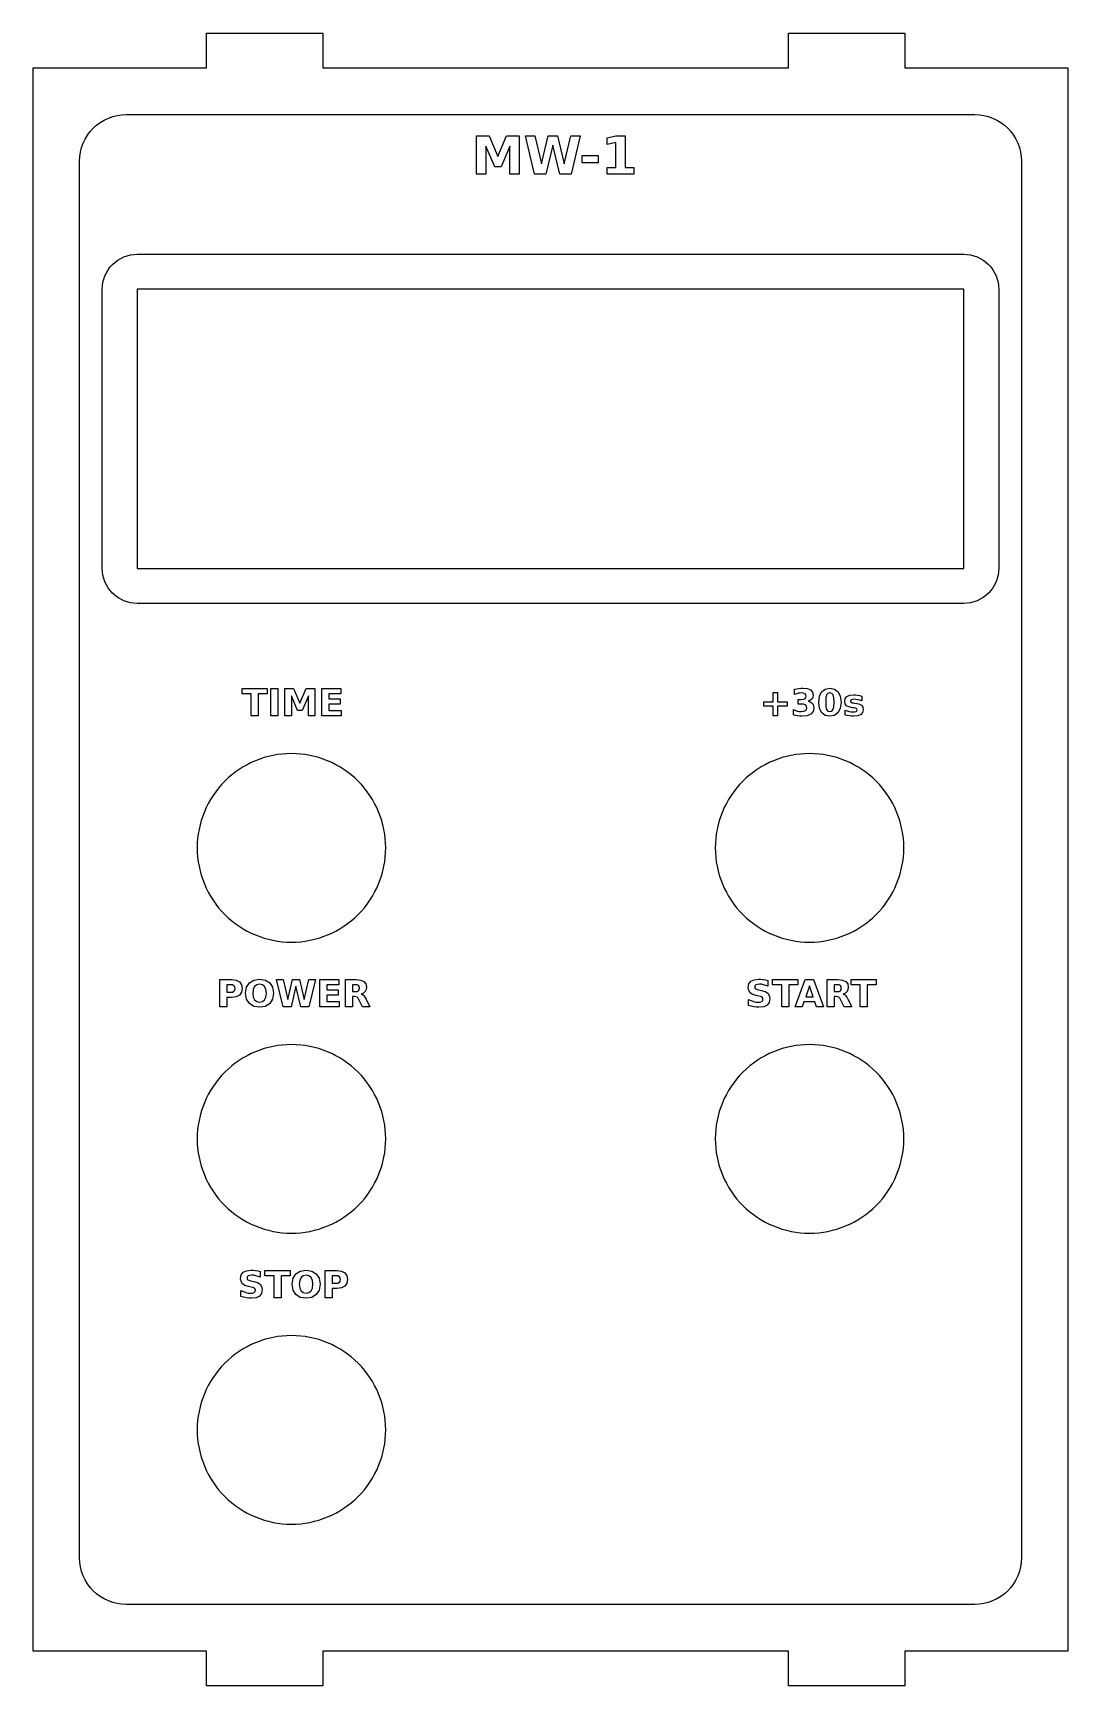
# Model space of a CAD drawing. Header units: millimetres. Extents: x 0 to 89, y 0 to 142.
import ezdxf

# ---------------------------------------------------------------- set-up
doc = ezdxf.new("R2010")
doc.units = ezdxf.units.MM
doc.layers.add('CUT', color=1, linetype='Continuous')
doc.layers.add('ENGRAVE', color=5, linetype='Continuous')

msp = doc.modelspace()

# ---------------------------------------------------------------- linework, layer by layer
at = {"layer": 'CUT'}
for points in [[(0, 3), (0, 139), (14.9, 139), (14.9, 142), (24.9, 142), (24.9, 139), (64.9, 139), (64.9, 142), (74.9, 142), (74.9, 139), (88.9, 139), (88.9, 3), (74.9, 3), (74.9, 0), (64.9, 0), (64.9, 3), (24.9, 3), (24.9, 0), (14.9, 0), (14.9, 3), (0, 3)], [(8.95, 120), (8.95, 96), (79.95, 96), (79.95, 120), (8.95, 120)], [(30.2902, 71.6026), (30.3, 72), (30.2902, 72.3974), (30.261, 72.7939), (30.2123, 73.1885), (30.1444, 73.5802), (30.0573, 73.9681), (29.9512, 74.3513), (29.8265, 74.7288), (29.6834, 75.0997), (29.5223, 75.4632), (29.3436, 75.8183), (29.1476, 76.1642), (28.9349, 76.5001), (28.706, 76.8252), (28.4614, 77.1386), (28.2017, 77.4396), (27.9276, 77.7276), (27.6396, 78.0017), (27.3386, 78.2614), (27.0252, 78.506), (26.7001, 78.7349), (26.3642, 78.9476), (26.0183, 79.1436), (25.6632, 79.3223), (25.2997, 79.4834), (24.9288, 79.6265), (24.5513, 79.7512), (24.1681, 79.8573), (23.7802, 79.9444), (23.3885, 80.0123), (22.9939, 80.061), (22.5974, 80.0902), (22.2, 80.1), (21.8026, 80.0902), (21.4061, 80.061), (21.0115, 80.0123), (20.6198, 79.9444), (20.2319, 79.8573), (19.8487, 79.7512), (19.4712, 79.6265), (19.1003, 79.4834), (18.7368, 79.3223), (18.3817, 79.1436), (18.0358, 78.9476), (17.6999, 78.7349), (17.3748, 78.506), (17.0614, 78.2614), (16.7604, 78.0017), (16.4724, 77.7276), (16.1983, 77.4396), (15.9386, 77.1386), (15.694, 76.8252), (15.4651, 76.5001), (15.2524, 76.1642), (15.0564, 75.8183), (14.8777, 75.4632), (14.7166, 75.0997), (14.5735, 74.7288), (14.4488, 74.3513), (14.3427, 73.9681), (14.2556, 73.5802), (14.1877, 73.1885), (14.139, 72.7939), (14.1098, 72.3974), (14.1, 72), (14.1098, 71.6026), (14.139, 71.2061), (14.1877, 70.8115), (14.2556, 70.4198), (14.3427, 70.0319), (14.4488, 69.6487), (14.5735, 69.2712), (14.7166, 68.9003), (14.8777, 68.5368), (15.0564, 68.1817), (15.2524, 67.8358), (15.4651, 67.4999), (15.694, 67.1748), (15.9386, 66.8614), (16.1983, 66.5604), (16.4724, 66.2724), (16.7604, 65.9983), (17.0614, 65.7386), (17.3748, 65.494), (17.6999, 65.2651), (18.0358, 65.0524), (18.3817, 64.8564), (18.7368, 64.6777), (19.1003, 64.5166), (19.4712, 64.3735), (19.8487, 64.2488), (20.2319, 64.1427), (20.6198, 64.0556), (21.0115, 63.9877), (21.4061, 63.939), (21.8026, 63.9098), (22.2, 63.9), (22.5974, 63.9098), (22.9939, 63.939), (23.3885, 63.9877), (23.7802, 64.0556), (24.1681, 64.1427), (24.5513, 64.2488), (24.9288, 64.3735), (25.2997, 64.5166), (25.6632, 64.6777), (26.0183, 64.8564), (26.3642, 65.0524), (26.7001, 65.2651), (27.0252, 65.494), (27.3386, 65.7386), (27.6396, 65.9983), (27.9276, 66.2724), (28.2017, 66.5604), (28.4614, 66.8614), (28.706, 67.1748), (28.9349, 67.4999), (29.1476, 67.8358), (29.3436, 68.1817), (29.5223, 68.5368), (29.6834, 68.9003), (29.8265, 69.2712), (29.9512, 69.6487), (30.0573, 70.0319), (30.1444, 70.4198), (30.2123, 70.8115), (30.261, 71.2061), (30.2902, 71.6026)], [(74.761, 71.2061), (74.7902, 71.6026), (74.8, 72), (74.7902, 72.3974), (74.761, 72.7939), (74.7123, 73.1885), (74.6444, 73.5802), (74.5573, 73.9681), (74.4512, 74.3513), (74.3265, 74.7288), (74.1834, 75.0997), (74.0223, 75.4632), (73.8436, 75.8183), (73.6476, 76.1642), (73.4349, 76.5001), (73.206, 76.8252), (72.9614, 77.1386), (72.7017, 77.4396), (72.4276, 77.7276), (72.1396, 78.0017), (71.8386, 78.2614), (71.5252, 78.506), (71.2001, 78.7349), (70.8642, 78.9476), (70.5183, 79.1436), (70.1632, 79.3223), (69.7997, 79.4834), (69.4288, 79.6265), (69.0513, 79.7512), (68.6681, 79.8573), (68.2802, 79.9444), (67.8885, 80.0123), (67.4939, 80.061), (67.0974, 80.0902), (66.7, 80.1), (66.3026, 80.0902), (65.9061, 80.061), (65.5115, 80.0123), (65.1198, 79.9444), (64.7319, 79.8573), (64.3487, 79.7512), (63.9712, 79.6265), (63.6003, 79.4834), (63.2368, 79.3223), (62.8817, 79.1436), (62.5358, 78.9476), (62.1999, 78.7349), (61.8748, 78.506), (61.5614, 78.2614), (61.2604, 78.0017), (60.9724, 77.7276), (60.6983, 77.4396), (60.4386, 77.1386), (60.194, 76.8252), (59.9651, 76.5001), (59.7524, 76.1642), (59.5564, 75.8183), (59.3777, 75.4632), (59.2166, 75.0997), (59.0735, 74.7288), (58.9488, 74.3513), (58.8427, 73.9681), (58.7556, 73.5802), (58.6877, 73.1885), (58.639, 72.7939), (58.6098, 72.3974), (58.6, 72), (58.6098, 71.6026), (58.639, 71.2061), (58.6877, 70.8115), (58.7556, 70.4198), (58.8427, 70.0319), (58.9488, 69.6487), (59.0735, 69.2712), (59.2166, 68.9003), (59.3777, 68.5368), (59.5564, 68.1817), (59.7524, 67.8358), (59.9651, 67.4999), (60.194, 67.1748), (60.4386, 66.8614), (60.6983, 66.5604), (60.9724, 66.2724), (61.2604, 65.9983), (61.5614, 65.7386), (61.8748, 65.494), (62.1999, 65.2651), (62.5358, 65.0524), (62.8817, 64.8564), (63.2368, 64.6777), (63.6003, 64.5166), (63.9712, 64.3735), (64.3487, 64.2488), (64.7319, 64.1427), (65.1198, 64.0556), (65.5115, 63.9877), (65.9061, 63.939), (66.3026, 63.9098), (66.7, 63.9), (67.0974, 63.9098), (67.4939, 63.939), (67.8885, 63.9877), (68.2802, 64.0556), (68.6681, 64.1427), (69.0513, 64.2488), (69.4288, 64.3735), (69.7997, 64.5166), (70.1632, 64.6777), (70.5183, 64.8564), (70.8642, 65.0524), (71.2001, 65.2651), (71.5252, 65.494), (71.8386, 65.7386), (72.1396, 65.9983), (72.4276, 66.2724), (72.7017, 66.5604), (72.9614, 66.8614), (73.206, 67.1748), (73.4349, 67.4999), (73.6476, 67.8358), (73.8436, 68.1817), (74.0223, 68.5368), (74.1834, 68.9003), (74.3265, 69.2712), (74.4512, 69.6487), (74.5573, 70.0319), (74.6444, 70.4198), (74.7123, 70.8115), (74.761, 71.2061)], [(30.261, 46.2061), (30.2902, 46.6026), (30.3, 47), (30.2902, 47.3974), (30.261, 47.7939), (30.2123, 48.1885), (30.1444, 48.5802), (30.0573, 48.9681), (29.9512, 49.3513), (29.8265, 49.7288), (29.6834, 50.0997), (29.5223, 50.4632), (29.3436, 50.8183), (29.1476, 51.1642), (28.9349, 51.5001), (28.706, 51.8252), (28.4614, 52.1386), (28.2017, 52.4396), (27.9276, 52.7276), (27.6396, 53.0017), (27.3386, 53.2614), (27.0252, 53.506), (26.7001, 53.7349), (26.3642, 53.9476), (26.0183, 54.1436), (25.6632, 54.3223), (25.2997, 54.4834), (24.9288, 54.6265), (24.5513, 54.7512), (24.1681, 54.8573), (23.7802, 54.9444), (23.3885, 55.0123), (22.9939, 55.061), (22.5974, 55.0902), (22.2, 55.1), (21.8026, 55.0902), (21.4061, 55.061), (21.0115, 55.0123), (20.6198, 54.9444), (20.2319, 54.8573), (19.8487, 54.7512), (19.4712, 54.6265), (19.1003, 54.4834), (18.7368, 54.3223), (18.3817, 54.1436), (18.0358, 53.9476), (17.6999, 53.7349), (17.3748, 53.506), (17.0614, 53.2614), (16.7604, 53.0017), (16.4724, 52.7276), (16.1983, 52.4396), (15.9386, 52.1386), (15.694, 51.8252), (15.4651, 51.5001), (15.2524, 51.1642), (15.0564, 50.8183), (14.8777, 50.4632), (14.7166, 50.0997), (14.5735, 49.7288), (14.4488, 49.3513), (14.3427, 48.9681), (14.2556, 48.5802), (14.1877, 48.1885), (14.139, 47.7939), (14.1098, 47.3974), (14.1, 47), (14.1098, 46.6026), (14.139, 46.2061), (14.1877, 45.8115), (14.2556, 45.4198), (14.3427, 45.0319), (14.4488, 44.6487), (14.5735, 44.2712), (14.7166, 43.9003), (14.8777, 43.5368), (15.0564, 43.1817), (15.2524, 42.8358), (15.4651, 42.4999), (15.694, 42.1748), (15.9386, 41.8614), (16.1983, 41.5604), (16.4724, 41.2724), (16.7604, 40.9983), (17.0614, 40.7386), (17.3748, 40.494), (17.6999, 40.2651), (18.0358, 40.0524), (18.3817, 39.8564), (18.7368, 39.6777), (19.1003, 39.5166), (19.4712, 39.3735), (19.8487, 39.2488), (20.2319, 39.1427), (20.6198, 39.0556), (21.0115, 38.9877), (21.4061, 38.939), (21.8026, 38.9098), (22.2, 38.9), (22.5974, 38.9098), (22.9939, 38.939), (23.3885, 38.9877), (23.7802, 39.0556), (24.1681, 39.1427), (24.5513, 39.2488), (24.9288, 39.3735), (25.2997, 39.5166), (25.6632, 39.6777), (26.0183, 39.8564), (26.3642, 40.0524), (26.7001, 40.2651), (27.0252, 40.494), (27.3386, 40.7386), (27.6396, 40.9983), (27.9276, 41.2724), (28.2017, 41.5604), (28.4614, 41.8614), (28.706, 42.1748), (28.9349, 42.4999), (29.1476, 42.8358), (29.3436, 43.1817), (29.5223, 43.5368), (29.6834, 43.9003), (29.8265, 44.2712), (29.9512, 44.6487), (30.0573, 45.0319), (30.1444, 45.4198), (30.2123, 45.8115), (30.261, 46.2061)], [(74.761, 46.2061), (74.7902, 46.6026), (74.8, 47), (74.7902, 47.3974), (74.761, 47.7939), (74.7123, 48.1885), (74.6444, 48.5802), (74.5573, 48.9681), (74.4512, 49.3513), (74.3265, 49.7288), (74.1834, 50.0997), (74.0223, 50.4632), (73.8436, 50.8183), (73.6476, 51.1642), (73.4349, 51.5001), (73.206, 51.8252), (72.9614, 52.1386), (72.7017, 52.4396), (72.4276, 52.7276), (72.1396, 53.0017), (71.8386, 53.2614), (71.5252, 53.506), (71.2001, 53.7349), (70.8642, 53.9476), (70.5183, 54.1436), (70.1632, 54.3223), (69.7997, 54.4834), (69.4288, 54.6265), (69.0513, 54.7512), (68.6681, 54.8573), (68.2802, 54.9444), (67.8885, 55.0123), (67.4939, 55.061), (67.0974, 55.0902), (66.7, 55.1), (66.3026, 55.0902), (65.9061, 55.061), (65.5115, 55.0123), (65.1198, 54.9444), (64.7319, 54.8573), (64.3487, 54.7512), (63.9712, 54.6265), (63.6003, 54.4834), (63.2368, 54.3223), (62.8817, 54.1436), (62.5358, 53.9476), (62.1999, 53.7349), (61.8748, 53.506), (61.5614, 53.2614), (61.2604, 53.0017), (60.9724, 52.7276), (60.6983, 52.4396), (60.4386, 52.1386), (60.194, 51.8252), (59.9651, 51.5001), (59.7524, 51.1642), (59.5564, 50.8183), (59.3777, 50.4632), (59.2166, 50.0997), (59.0735, 49.7288), (58.9488, 49.3513), (58.8427, 48.9681), (58.7556, 48.5802), (58.6877, 48.1885), (58.639, 47.7939), (58.6098, 47.3974), (58.6, 47), (58.6098, 46.6026), (58.639, 46.2061), (58.6877, 45.8115), (58.7556, 45.4198), (58.8427, 45.0319), (58.9488, 44.6487), (59.0735, 44.2712), (59.2166, 43.9003), (59.3777, 43.5368), (59.5564, 43.1817), (59.7524, 42.8358), (59.9651, 42.4999), (60.194, 42.1748), (60.4386, 41.8614), (60.6983, 41.5604), (60.9724, 41.2724), (61.2604, 40.9983), (61.5614, 40.7386), (61.8748, 40.494), (62.1999, 40.2651), (62.5358, 40.0524), (62.8817, 39.8564), (63.2368, 39.6777), (63.6003, 39.5166), (63.9712, 39.3735), (64.3487, 39.2488), (64.7319, 39.1427), (65.1198, 39.0556), (65.5115, 38.9877), (65.9061, 38.939), (66.3026, 38.9098), (66.7, 38.9), (67.0974, 38.9098), (67.4939, 38.939), (67.8885, 38.9877), (68.2802, 39.0556), (68.6681, 39.1427), (69.0513, 39.2488), (69.4288, 39.3735), (69.7997, 39.5166), (70.1632, 39.6777), (70.5183, 39.8564), (70.8642, 40.0524), (71.2001, 40.2651), (71.5252, 40.494), (71.8386, 40.7386), (72.1396, 40.9983), (72.4276, 41.2724), (72.7017, 41.5604), (72.9614, 41.8614), (73.206, 42.1748), (73.4349, 42.4999), (73.6476, 42.8358), (73.8436, 43.1817), (74.0223, 43.5368), (74.1834, 43.9003), (74.3265, 44.2712), (74.4512, 44.6487), (74.5573, 45.0319), (74.6444, 45.4198), (74.7123, 45.8115), (74.761, 46.2061)], [(30.2902, 21.6026), (30.3, 22), (30.2902, 22.3974), (30.261, 22.7939), (30.2123, 23.1885), (30.1444, 23.5802), (30.0573, 23.9681), (29.9512, 24.3513), (29.8265, 24.7288), (29.6834, 25.0997), (29.5223, 25.4632), (29.3436, 25.8183), (29.1476, 26.1642), (28.9349, 26.5001), (28.706, 26.8252), (28.4614, 27.1386), (28.2017, 27.4396), (27.9276, 27.7276), (27.6396, 28.0017), (27.3386, 28.2614), (27.0252, 28.506), (26.7001, 28.7349), (26.3642, 28.9476), (26.0183, 29.1436), (25.6632, 29.3223), (25.2997, 29.4834), (24.9288, 29.6265), (24.5513, 29.7512), (24.1681, 29.8573), (23.7802, 29.9444), (23.3885, 30.0123), (22.9939, 30.061), (22.5974, 30.0902), (22.2, 30.1), (21.8026, 30.0902), (21.4061, 30.061), (21.0115, 30.0123), (20.6198, 29.9444), (20.2319, 29.8573), (19.8487, 29.7512), (19.4712, 29.6265), (19.1003, 29.4834), (18.7368, 29.3223), (18.3817, 29.1436), (18.0358, 28.9476), (17.6999, 28.7349), (17.3748, 28.506), (17.0614, 28.2614), (16.7604, 28.0017), (16.4724, 27.7276), (16.1983, 27.4396), (15.9386, 27.1386), (15.694, 26.8252), (15.4651, 26.5001), (15.2524, 26.1642), (15.0564, 25.8183), (14.8777, 25.4632), (14.7166, 25.0997), (14.5735, 24.7288), (14.4488, 24.3513), (14.3427, 23.9681), (14.2556, 23.5802), (14.1877, 23.1885), (14.139, 22.7939), (14.1098, 22.3974), (14.1, 22), (14.1098, 21.6026), (14.139, 21.2061), (14.1877, 20.8115), (14.2556, 20.4198), (14.3427, 20.0319), (14.4488, 19.6487), (14.5735, 19.2712), (14.7166, 18.9003), (14.8777, 18.5368), (15.0564, 18.1817), (15.2524, 17.8358), (15.4651, 17.4999), (15.694, 17.1748), (15.9386, 16.8614), (16.1983, 16.5604), (16.4724, 16.2724), (16.7604, 15.9983), (17.0614, 15.7386), (17.3748, 15.494), (17.6999, 15.2651), (18.0358, 15.0524), (18.3817, 14.8564), (18.7368, 14.6777), (19.1003, 14.5166), (19.4712, 14.3735), (19.8487, 14.2488), (20.2319, 14.1427), (20.6198, 14.0556), (21.0115, 13.9877), (21.4061, 13.939), (21.8026, 13.9098), (22.2, 13.9), (22.5974, 13.9098), (22.9939, 13.939), (23.3885, 13.9877), (23.7802, 14.0556), (24.1681, 14.1427), (24.5513, 14.2488), (24.9288, 14.3735), (25.2997, 14.5166), (25.6632, 14.6777), (26.0183, 14.8564), (26.3642, 15.0524), (26.7001, 15.2651), (27.0252, 15.494), (27.3386, 15.7386), (27.6396, 15.9983), (27.9276, 16.2724), (28.2017, 16.5604), (28.4614, 16.8614), (28.706, 17.1748), (28.9349, 17.4999), (29.1476, 17.8358), (29.3436, 18.1817), (29.5223, 18.5368), (29.6834, 18.9003), (29.8265, 19.2712), (29.9512, 19.6487), (30.0573, 20.0319), (30.1444, 20.4198), (30.2123, 20.8115), (30.261, 21.2061), (30.2902, 21.6026)]]:
    msp.add_lwpolyline(points, close=True, dxfattribs=at)
at = {"layer": 'ENGRAVE'}
for points in [[(80.9, 7), (8, 7), (7.6079, 7.0193), (7.2196, 7.0769), (6.8389, 7.1722), (6.4693, 7.3045), (6.1144, 7.4723), (5.7777, 7.6741), (5.4624, 7.908), (5.1716, 8.1716), (4.908, 8.4624), (4.6741, 8.7777), (4.4723, 9.1144), (4.3045, 9.4693), (4.1722, 9.8389), (4.0769, 10.2196), (4.0193, 10.6079), (4, 11), (4, 131), (4.0193, 131.3921), (4.0769, 131.7804), (4.1722, 132.1611), (4.3045, 132.5307), (4.4723, 132.8856), (4.6741, 133.2223), (4.908, 133.5376), (5.1716, 133.8284), (5.4624, 134.092), (5.7777, 134.3259), (6.1144, 134.5277), (6.4693, 134.6955), (6.8389, 134.8278), (7.2196, 134.9231), (7.6079, 134.9807), (8, 135), (80.9, 135), (81.2921, 134.9807), (81.6804, 134.9231), (82.0611, 134.8278), (82.4307, 134.6955), (82.7856, 134.5277), (83.1223, 134.3259), (83.4376, 134.092), (83.7284, 133.8284), (83.992, 133.5376), (84.2259, 133.2223), (84.4277, 132.8856), (84.5955, 132.5307), (84.7278, 132.1611), (84.8231, 131.7804), (84.8807, 131.3921), (84.9, 131), (84.9, 11), (84.8807, 10.6079), (84.8231, 10.2196), (84.7278, 9.8389), (84.5955, 9.4693), (84.4277, 9.1144), (84.2259, 8.7777), (83.992, 8.4624), (83.7284, 8.1716), (83.4376, 7.908), (83.1223, 7.6741), (82.7856, 7.4723), (82.4307, 7.3045), (82.0611, 7.1722), (81.6804, 7.0769), (81.2921, 7.0193), (80.9, 7)], [(38.1057, 133.1608), (39.1822, 133.1608), (39.9289, 131.4051), (40.6805, 133.1608), (41.7549, 133.1608), (41.7549, 129.88), (40.9555, 129.88), (40.9555, 132.2798), (40.1996, 130.5107), (39.6631, 130.5107), (38.9073, 132.2798), (38.9073, 129.88), (38.1057, 129.88), (38.1057, 133.1608)], [(42.3048, 133.1608), (43.1155, 133.1608), (43.6822, 130.7765), (44.2447, 133.1608), (45.0596, 133.1608), (45.6221, 130.7765), (46.1895, 133.1608), (46.9932, 133.1608), (46.2198, 129.88), (45.2445, 129.88), (44.649, 132.374), (44.0605, 129.88), (43.0845, 129.88), (42.3048, 133.1608)], [(49.3269, 130.4643), (50.0743, 130.4643), (50.0743, 132.5849), (49.3072, 132.4267), (49.3072, 133.0026), (50.0694, 133.1608), (50.8738, 133.1608), (50.8738, 130.4643), (51.6212, 130.4643), (51.6212, 129.88), (49.3269, 129.88), (49.3269, 130.4643)], [(47.176, 131.4951), (48.5555, 131.4951), (48.5555, 130.8559), (47.176, 130.8559), (47.176, 131.4951)], [(79.95, 93), (8.95, 93), (8.6559, 93.0144), (8.3647, 93.0576), (8.0791, 93.1292), (7.8019, 93.2284), (7.5358, 93.3542), (7.2833, 93.5056), (7.0468, 93.681), (6.8287, 93.8787), (6.631, 94.0968), (6.4556, 94.3333), (6.3042, 94.5858), (6.1784, 94.8519), (6.0792, 95.1291), (6.0076, 95.4147), (5.9644, 95.7059), (5.95, 96), (5.95, 120), (5.9644, 120.2941), (6.0076, 120.5853), (6.0792, 120.8709), (6.1784, 121.1481), (6.3042, 121.4142), (6.4556, 121.6667), (6.631, 121.9032), (6.8287, 122.1213), (7.0468, 122.319), (7.2833, 122.4944), (7.5358, 122.6458), (7.8019, 122.7716), (8.0791, 122.8708), (8.3647, 122.9424), (8.6559, 122.9856), (8.95, 123), (79.95, 123), (80.2441, 122.9856), (80.5353, 122.9424), (80.8209, 122.8708), (81.0981, 122.7716), (81.3642, 122.6458), (81.6167, 122.4944), (81.8532, 122.319), (82.0713, 122.1213), (82.269, 121.9032), (82.4444, 121.6667), (82.5958, 121.4142), (82.7216, 121.1481), (82.8208, 120.8709), (82.8924, 120.5853), (82.9356, 120.2941), (82.95, 120), (82.95, 96), (82.9356, 95.7059), (82.8924, 95.4147), (82.8208, 95.1291), (82.7216, 94.8519), (82.5958, 94.5858), (82.4444, 94.3333), (82.269, 94.0968), (82.0713, 93.8787), (81.8532, 93.681), (81.6167, 93.5056), (81.3642, 93.3542), (81.0981, 93.2284), (80.8209, 93.1292), (80.5353, 93.0576), (80.2441, 93.0144), (79.95, 93)], [(17.9685, 85.681), (20.1185, 85.681), (20.1185, 85.226), (19.345, 85.226), (19.345, 83.348), (18.7435, 83.348), (18.7435, 85.226), (17.9685, 85.226), (17.9685, 85.681)], [(20.43, 85.681), (21.0315, 85.681), (21.0315, 83.348), (20.43, 83.348), (20.43, 85.681)], [(21.6205, 85.681), (22.386, 85.681), (22.917, 84.4325), (23.4515, 85.681), (24.2155, 85.681), (24.2155, 83.348), (23.647, 83.348), (23.647, 85.0545), (23.1095, 83.7965), (22.728, 83.7965), (22.1905, 85.0545), (22.1905, 83.348), (21.6205, 83.348), (21.6205, 85.681)], [(24.805, 85.681), (26.428, 85.681), (26.428, 85.226), (25.4065, 85.226), (25.4065, 84.792), (26.3675, 84.792), (26.3675, 84.337), (25.4065, 84.337), (25.4065, 83.8025), (26.4625, 83.8025), (26.4625, 83.348), (24.805, 83.348), (24.805, 85.681)], [(63.9523, 85.3545), (63.9523, 84.5355), (64.7678, 84.5355), (64.7678, 84.167), (63.9523, 84.167), (63.9523, 83.348), (63.5803, 83.348), (63.5803, 84.167), (62.7648, 84.167), (62.7648, 84.5355), (63.5803, 84.5355), (63.5803, 85.3545), (63.9523, 85.3545)], [(66.5978, 84.606), (66.8054, 84.5225), (66.9563, 84.394), (67.0485, 84.2229), (67.0793, 84.0105), (67.0128, 83.7051), (66.8133, 83.483), (66.4869, 83.3476), (66.0388, 83.3025), (65.8586, 83.3097), (65.6783, 83.3315), (65.4988, 83.3678), (65.3213, 83.4185), (65.3213, 83.8825), (65.4895, 83.8084), (65.6563, 83.755), (65.8214, 83.7228), (65.9838, 83.712), (66.1949, 83.7326), (66.3503, 83.7945), (66.4459, 83.8955), (66.4778, 84.0325), (66.4451, 84.1726), (66.3473, 84.274), (66.1856, 84.3355), (65.9618, 84.356), (65.7213, 84.356), (65.7213, 84.7435), (65.9743, 84.7435), (66.1721, 84.7613), (66.3118, 84.8145), (66.395, 84.9041), (66.4228, 85.031), (66.3958, 85.1499), (66.3148, 85.2385), (66.1849, 85.2936), (66.0103, 85.312), (65.8644, 85.3037), (65.7168, 85.279), (65.5686, 85.2386), (65.4213, 85.1825), (65.4213, 85.623), (65.5985, 85.6667), (65.7743, 85.698), (65.9478, 85.7168), (66.1183, 85.723), (66.5155, 85.6856), (66.7983, 85.5735), (66.9678, 85.3868), (67.0243, 85.1245), (66.9973, 84.9385), (66.9163, 84.7895), (66.7829, 84.6784), (66.5978, 84.606)], [(69.4073, 84.512), (69.3448, 83.9986), (69.1573, 83.6175), (68.8549, 83.3812), (68.4478, 83.3025), (68.0395, 83.3812), (67.7368, 83.6175), (67.5493, 83.9986), (67.4868, 84.512), (67.5493, 85.0268), (67.7368, 85.408), (68.0395, 85.6442), (68.4478, 85.723), (68.8549, 85.6442), (69.1573, 85.408), (69.3448, 85.0268), (69.4073, 84.512)], [(68.8058, 84.517), (68.7853, 84.8898), (68.7238, 85.133), (68.6138, 85.2673), (68.4478, 85.312), (68.2819, 85.2673), (68.1713, 85.133), (68.109, 84.8898), (68.0883, 84.517), (68.109, 84.1398), (68.1713, 83.893), (68.2819, 83.7572), (68.4478, 83.712), (68.6128, 83.7572), (68.7228, 83.893), (68.785, 84.1398), (68.8058, 84.517)], [(71.1963, 85.0435), (71.1963, 84.6185), (71.0198, 84.6841), (70.8493, 84.731), (70.6869, 84.7591), (70.5338, 84.7685), (70.3948, 84.7585), (70.2968, 84.7285), (70.239, 84.6779), (70.2198, 84.606), (70.2344, 84.5464), (70.2783, 84.5025), (70.36, 84.4715), (70.4883, 84.4495), (70.5868, 84.4355), (70.9463, 84.3634), (71.1648, 84.256), (71.2761, 84.0954), (71.3133, 83.8635), (71.2616, 83.6186), (71.1068, 83.443), (70.85, 83.3376), (70.4918, 83.3025), (70.3153, 83.3094), (70.1328, 83.33), (69.9451, 83.3642), (69.7523, 83.412), (69.7523, 83.837), (69.9218, 83.766), (70.0953, 83.715), (70.2725, 83.6846), (70.4523, 83.6745), (70.5963, 83.6857), (70.6993, 83.7195), (70.7615, 83.776), (70.7823, 83.8545), (70.768, 83.9199), (70.7253, 83.966), (70.6399, 83.9985), (70.4978, 84.023), (70.3993, 84.0355), (70.0816, 84.1024), (69.8758, 84.209), (69.7633, 84.3684), (69.7258, 84.5935), (69.7734, 84.8355), (69.9163, 85.0055), (70.1579, 85.1064), (70.5008, 85.14), (70.6595, 85.1341), (70.8258, 85.1165), (71.0036, 85.0867), (71.1963, 85.0435)], [(16.0503, 60.681), (17.0483, 60.681), (17.4419, 60.6315), (17.7318, 60.483), (17.9106, 60.2435), (17.9703, 59.92), (17.9106, 59.595), (17.7318, 59.355), (17.4419, 59.2069), (17.0483, 59.1575), (16.6518, 59.1575), (16.6518, 58.348), (16.0503, 58.348), (16.0503, 60.681)], [(16.6518, 60.245), (16.6518, 59.5935), (16.9843, 59.5935), (17.1394, 59.6148), (17.2548, 59.6785), (17.3264, 59.7814), (17.3503, 59.92), (17.3264, 60.0581), (17.2548, 60.1605), (17.1394, 60.2239), (16.9843, 60.245), (16.6518, 60.245)], [(19.4613, 60.723), (19.9628, 60.6425), (20.3423, 60.401), (20.5815, 60.018), (20.6613, 59.512), (20.5815, 59.0074), (20.3423, 58.6245), (19.9628, 58.383), (19.4613, 58.3025), (18.9606, 58.383), (18.5808, 58.6245), (18.3411, 59.0074), (18.2613, 59.512), (18.3411, 60.018), (18.5808, 60.401), (18.9606, 60.6425), (19.4613, 60.723)], [(19.4613, 60.287), (19.2171, 60.2362), (19.0348, 60.084), (18.9211, 59.8395), (18.8833, 59.512), (18.9211, 59.1859), (19.0348, 58.9415), (19.2171, 58.7893), (19.4613, 58.7385), (19.7065, 58.7893), (19.8893, 58.9415), (20.0029, 59.1859), (20.0408, 59.512), (20.0029, 59.8395), (19.8893, 60.084), (19.7065, 60.2362), (19.4613, 60.287)], [(20.9178, 60.681), (21.4943, 60.681), (21.8973, 58.9855), (22.2973, 60.681), (22.8768, 60.681), (23.2768, 58.9855), (23.6803, 60.681), (24.2518, 60.681), (23.7018, 58.348), (23.0083, 58.348), (22.5848, 60.1215), (22.1663, 58.348), (21.4723, 58.348), (20.9178, 60.681)], [(24.6458, 60.681), (26.2688, 60.681), (26.2688, 60.226), (25.2473, 60.226), (25.2473, 59.792), (26.2083, 59.792), (26.2083, 59.337), (25.2473, 59.337), (25.2473, 58.8025), (26.3033, 58.8025), (26.3033, 58.348), (24.6458, 58.348), (24.6458, 60.681)], [(27.4333, 59.231), (27.4333, 58.348), (26.8318, 58.348), (26.8318, 60.681), (27.7503, 60.681), (28.1496, 60.6422), (28.4258, 60.526), (28.587, 60.3265), (28.6408, 60.037), (28.6128, 59.8266), (28.5288, 59.6575), (28.3889, 59.5285), (28.1923, 59.4385), (28.3093, 59.3926), (28.4133, 59.311), (28.5118, 59.1864), (28.6113, 59.0105), (28.9378, 58.348), (28.2973, 58.348), (28.0128, 58.9275), (27.9261, 59.0748), (27.8383, 59.1665), (27.7355, 59.2149), (27.6033, 59.231), (27.4333, 59.231)], [(27.6863, 59.6465), (27.8485, 59.664), (27.9573, 59.7165), (28.0188, 59.8096), (28.0393, 59.948), (28.0188, 60.0847), (27.9573, 60.176), (27.8485, 60.2278), (27.6863, 60.245), (27.4333, 60.245), (27.4333, 59.6465), (27.6863, 59.6465)], [(63.131, 60.6075), (63.131, 60.1135), (62.9413, 60.1889), (62.756, 60.243), (62.5785, 60.276), (62.411, 60.287), (62.2235, 60.2721), (62.092, 60.2275), (62.0148, 60.152), (61.989, 60.0435), (62.0064, 59.9599), (62.0585, 59.897), (62.1564, 59.8486), (62.311, 59.8075), (62.567, 59.756), (62.8998, 59.6572), (63.12, 59.518), (63.2434, 59.3252), (63.2845, 59.065), (63.2273, 58.7287), (63.0555, 58.491), (62.7661, 58.3496), (62.356, 58.3025), (62.134, 58.3131), (61.911, 58.345), (61.6875, 58.3972), (61.464, 58.47), (61.464, 58.9775), (61.6838, 58.8735), (61.896, 58.7985), (62.1009, 58.7535), (62.2985, 58.7385), (62.4724, 58.7549), (62.6, 58.804), (62.6784, 58.884), (62.7045, 58.992), (62.6868, 59.0886), (62.6335, 59.1605), (62.5271, 59.2169), (62.35, 59.267), (62.117, 59.3185), (61.814, 59.4158), (61.605, 59.5575), (61.4839, 59.75), (61.4435, 59.9995), (61.4998, 60.3077), (61.6685, 60.5355), (61.9428, 60.6761), (62.3155, 60.723), (62.5106, 60.7157), (62.711, 60.694), (62.9175, 60.6579), (63.131, 60.6075)], [(63.534, 60.681), (65.684, 60.681), (65.684, 60.226), (64.9105, 60.226), (64.9105, 58.348), (64.309, 58.348), (64.309, 60.226), (63.534, 60.226), (63.534, 60.681)], [(67.1625, 58.773), (66.222, 58.773), (66.0735, 58.348), (65.4685, 58.348), (66.3325, 60.681), (67.05, 60.681), (67.914, 58.348), (67.3095, 58.348), (67.1625, 58.773)], [(66.372, 59.206), (67.011, 59.206), (66.692, 60.134), (66.372, 59.206)], [(68.825, 59.231), (68.825, 58.348), (68.2235, 58.348), (68.2235, 60.681), (69.142, 60.681), (69.5414, 60.6422), (69.8175, 60.526), (69.9788, 60.3265), (70.0325, 60.037), (70.0045, 59.8266), (69.9205, 59.6575), (69.7806, 59.5285), (69.584, 59.4385), (69.701, 59.3926), (69.805, 59.311), (69.9035, 59.1864), (70.003, 59.0105), (70.3295, 58.348), (69.689, 58.348), (69.4045, 58.9275), (69.3179, 59.0748), (69.23, 59.1665), (69.1273, 59.2149), (68.995, 59.231), (68.825, 59.231)], [(69.078, 59.6465), (69.2403, 59.664), (69.349, 59.7165), (69.4105, 59.8096), (69.431, 59.948), (69.4105, 60.0847), (69.349, 60.176), (69.2403, 60.2278), (69.078, 60.245), (68.825, 60.245), (68.825, 59.6465), (69.078, 59.6465)], [(70.2655, 60.681), (72.4155, 60.681), (72.4155, 60.226), (71.642, 60.226), (71.642, 58.348), (71.0405, 58.348), (71.0405, 60.226), (70.2655, 60.226), (70.2655, 60.681)], [(19.5208, 35.6075), (19.5208, 35.1135), (19.331, 35.1889), (19.1458, 35.243), (18.9683, 35.276), (18.8008, 35.287), (18.6133, 35.2721), (18.4818, 35.2275), (18.4045, 35.152), (18.3788, 35.0435), (18.3961, 34.9599), (18.4483, 34.897), (18.5461, 34.8486), (18.7008, 34.8075), (18.9568, 34.756), (19.2895, 34.6572), (19.5098, 34.518), (19.6331, 34.3252), (19.6743, 34.065), (19.617, 33.7287), (19.4453, 33.491), (19.1559, 33.3496), (18.7458, 33.3025), (18.5238, 33.3131), (18.3008, 33.345), (18.0773, 33.3972), (17.8538, 33.47), (17.8538, 33.9775), (18.0735, 33.8735), (18.2858, 33.7985), (18.4906, 33.7535), (18.6883, 33.7385), (18.8621, 33.7549), (18.9898, 33.804), (19.0681, 33.884), (19.0943, 33.992), (19.0765, 34.0886), (19.0233, 34.1605), (18.9169, 34.2169), (18.7398, 34.267), (18.5068, 34.3185), (18.2038, 34.4158), (17.9948, 34.5575), (17.8736, 34.75), (17.8333, 34.9995), (17.8895, 35.3077), (18.0583, 35.5355), (18.3325, 35.6761), (18.7053, 35.723), (18.9004, 35.7157), (19.1008, 35.694), (19.3073, 35.6579), (19.5208, 35.6075)], [(19.9238, 35.681), (22.0738, 35.681), (22.0738, 35.226), (21.3003, 35.226), (21.3003, 33.348), (20.6988, 33.348), (20.6988, 35.226), (19.9238, 35.226), (19.9238, 35.681)], [(23.4508, 35.723), (23.9523, 35.6425), (24.3318, 35.401), (24.571, 35.018), (24.6508, 34.512), (24.571, 34.0074), (24.3318, 33.6245), (23.9523, 33.383), (23.4508, 33.3025), (22.9501, 33.383), (22.5703, 33.6245), (22.3306, 34.0074), (22.2508, 34.512), (22.3306, 35.018), (22.5703, 35.401), (22.9501, 35.6425), (23.4508, 35.723)], [(25.1058, 35.681), (26.1038, 35.681), (26.4974, 35.6315), (26.7873, 35.483), (26.9661, 35.2435), (27.0258, 34.92), (26.9661, 34.595), (26.7873, 34.355), (26.4974, 34.2069), (26.1038, 34.1575), (25.7073, 34.1575), (25.7073, 33.348), (25.1058, 33.348), (25.1058, 35.681)], [(23.4508, 35.287), (23.2066, 35.2362), (23.0243, 35.084), (22.9106, 34.8395), (22.8728, 34.512), (22.9106, 34.1859), (23.0243, 33.9415), (23.2066, 33.7893), (23.4508, 33.7385), (23.696, 33.7893), (23.8788, 33.9415), (23.9924, 34.1859), (24.0303, 34.512), (23.9924, 34.8395), (23.8788, 35.084), (23.696, 35.2362), (23.4508, 35.287)], [(25.7073, 35.245), (25.7073, 34.5935), (26.0398, 34.5935), (26.1949, 34.6148), (26.3103, 34.6785), (26.3819, 34.7814), (26.4058, 34.92), (26.3819, 35.0581), (26.3103, 35.1605), (26.1949, 35.2239), (26.0398, 35.245), (25.7073, 35.245)]]:
    msp.add_lwpolyline(points, close=True, dxfattribs=at)

doc.saveas('drawing.dxf')
